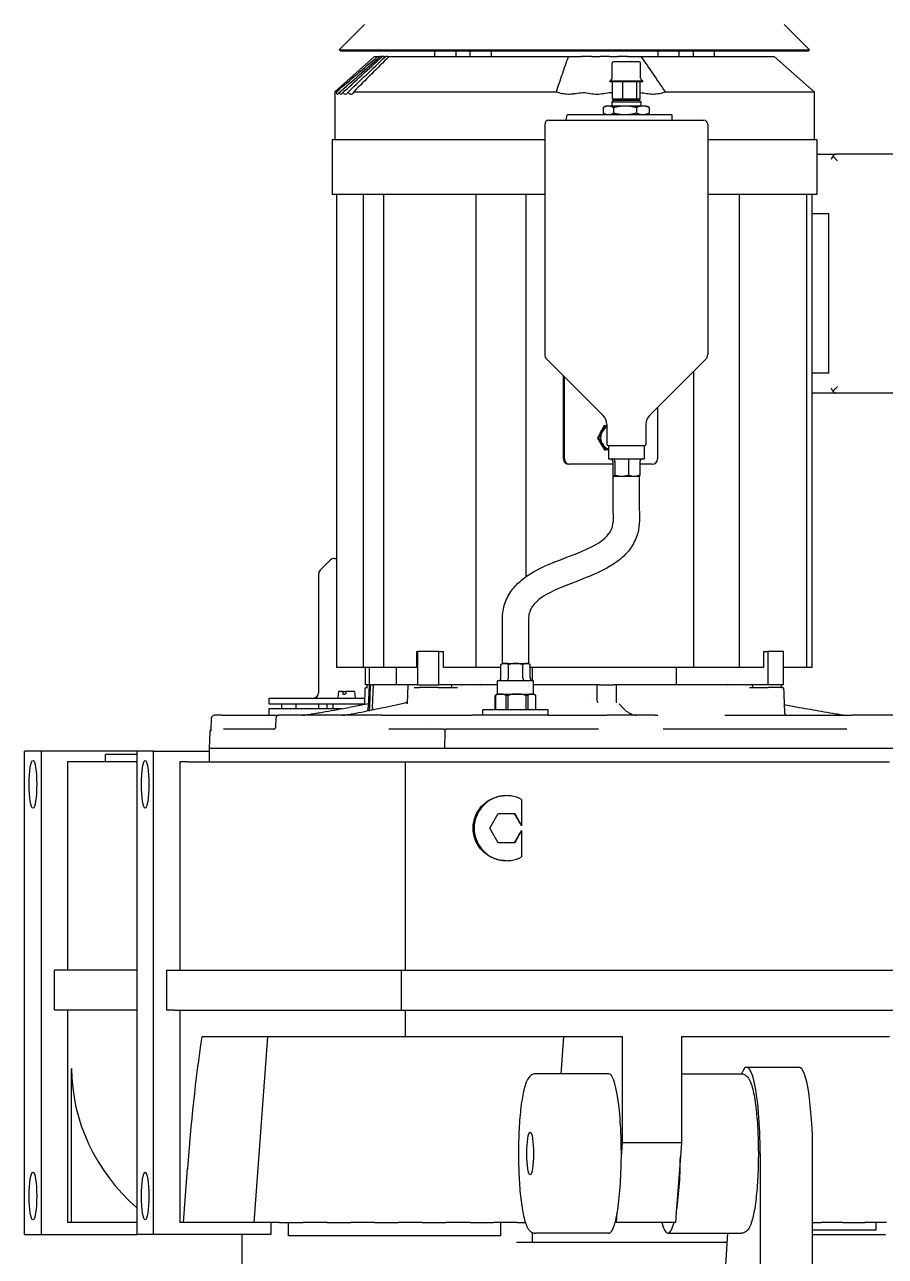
# Model space of a CAD drawing. Header units: millimetres. Extents: x 0 to 157650, y 0 to 89100.
# Drawn here: x 25933 to 26581, y 82752 to 83679 of the extents above; entities that cross this region are included whole.
import ezdxf

# ---------------------------------------------------------------- set-up
doc = ezdxf.new("R2010")
doc.units = ezdxf.units.MM
doc.header["$LTSCALE"] = 150
doc.layers.add('Visible', color=7, linetype='Continuous', lineweight=25)

msp = doc.modelspace()

# ---------------------------------------------------------------- linework, layer by layer
at = {"layer": 'Visible', "color": 9, "true_color": 0xc0c0c0}
for p, q in [((26189.15, 83679.41), (26170.14, 83660.4)), ((26505.12, 83679.41), (26524.14, 83660.4)), ((26196.69, 83655.4), (26166.69, 83628.9)), ((26170.14, 83660.4), (26524.14, 83660.4)), ((26171.2, 83659.34), (26170.14, 83660.4)), ((26523.07, 83659.34), (26171.2, 83659.34)), ((26196.69, 83655.4), (26196.7, 83655.4)), ((26196.7, 83655.4), (26198.92, 83655.4)), ((26198.92, 83655.4), (26200.7, 83655.4)), ((26201.63, 83655.4), (26200.7, 83655.4)), ((26201.63, 83655.4), (26202.29, 83655.4)), ((26203.57, 83655.4), (26202.29, 83655.4)), ((26203.57, 83655.4), (26204.78, 83655.4)), ((26206.47, 83655.4), (26204.78, 83655.4)), ((26206.47, 83655.4), (26207.55, 83655.4)), ((26207.55, 83655.4), (26217.4, 83655.4)), ((26217.4, 83655.4), (26241.34, 83655.4)), ((26241.34, 83655.4), (26261.89, 83655.4)), ((26241.88, 83659.34), (26241.88, 83655.4)), ((26257.88, 83659.34), (26257.88, 83655.4)), ((26261.89, 83655.4), (26303.95, 83655.4)), ((26268.48, 83659.34), (26268.48, 83655.4)), ((26284.48, 83659.34), (26284.48, 83655.4)), ((26303.95, 83655.4), (26342.68, 83655.4)), ((26342.68, 83655.4), (26352.56, 83655.4)), ((26359.87, 83655.4), (26352.56, 83655.4)), ((26359.87, 83655.4), (26366.34, 83655.4)), ((26373.59, 83655.4), (26366.34, 83655.4)), ((26373.59, 83655.4), (26379.99, 83655.4)), ((26387.14, 83655.4), (26379.99, 83655.4)), ((26387.14, 83655.4), (26397.17, 83655.4)), ((26397.17, 83655.4), (26434.7, 83655.4)), ((26409.79, 83659.34), (26409.79, 83655.4)), ((26425.79, 83659.34), (26425.79, 83655.4)), ((26434.7, 83655.4), (26471.14, 83655.4)), ((26436.39, 83659.34), (26436.39, 83655.4)), ((26452.39, 83659.34), (26452.39, 83655.4)), ((26471.14, 83655.4), (26486.07, 83655.4)), ((26486.07, 83655.4), (26497.58, 83655.4)), ((26497.58, 83655.4), (26527.58, 83628.9)), ((26523.07, 83659.34), (26524.14, 83660.4)), ((26375.42, 83639.01), (26375.42, 83650.4)), ((26395.92, 83651.4), (26376.42, 83651.4)), ((26396.92, 83639.01), (26396.92, 83650.4)), ((26375.12, 83638.3), (26373.77, 83636.95)), ((26398.56, 83636.95), (26373.77, 83636.95)), ((26373.77, 83636.4), (26373.77, 83636.95)), ((26398.56, 83636.4), (26373.77, 83636.4)), ((26375.66, 83623.39), (26375.66, 83636.4)), ((26383.66, 83623.39), (26383.66, 83636.4)), ((26394.16, 83623.39), (26394.16, 83636.4)), ((26396.67, 83623.39), (26396.67, 83636.4)), ((26397.21, 83638.3), (26398.56, 83636.95)), ((26398.56, 83636.4), (26398.56, 83636.95)), ((26166.69, 83628.9), (26166.7, 83628.9)), ((26166.69, 83628.9), (26166.69, 83593)), ((26166.7, 83628.9), (26168.02, 83628.9)), ((26180.98, 83628.9), (26188.73, 83628.9)), ((26188.73, 83628.9), (26221.87, 83628.9)), ((26221.87, 83628.9), (26246.2, 83628.9)), ((26246.2, 83628.9), (26304.44, 83628.9)), ((26304.44, 83628.9), (26333.55, 83628.9)), ((26415.4, 83628.9), (26443.5, 83628.9)), ((26443.5, 83628.9), (26493.96, 83628.9)), ((26493.96, 83628.9), (26511.64, 83628.9)), ((26511.64, 83628.9), (26527.58, 83628.9)), ((26527.58, 83628.9), (26527.58, 83593)), ((26368.88, 83617.06), (26368.88, 83612.74)), ((26371.17, 83618.4), (26369.44, 83617.4)), ((26371.17, 83618.4), (26372.71, 83618.4)), ((26372.71, 83618.4), (26385.19, 83618.4)), ((26376.17, 83622.4), (26375.17, 83621.4)), ((26375.17, 83621.4), (26397.17, 83621.4)), ((26375.17, 83621.4), (26375.17, 83618.4)), ((26376.54, 83623.22), (26375.94, 83623.22)), ((26376.17, 83622.4), (26376.17, 83623.22)), ((26396.17, 83622.4), (26376.17, 83622.4)), ((26377.39, 83623.22), (26376.54, 83623.22)), ((26376.55, 83617.06), (26376.55, 83612.74)), ((26381.94, 83623.22), (26377.39, 83623.22)), ((26382.79, 83623.22), (26381.94, 83623.22)), ((26384.81, 83623.22), (26382.79, 83623.22)), ((26385.92, 83623.22), (26384.81, 83623.22)), ((26385.19, 83618.4), (26398.64, 83618.4)), ((26391.9, 83623.22), (26385.92, 83623.22)), ((26393.02, 83623.22), (26391.9, 83623.22)), ((26394.44, 83623.22), (26393.02, 83623.22)), ((26393.83, 83617.06), (26393.83, 83612.74)), ((26394.7, 83623.22), (26394.44, 83623.22)), ((26396.17, 83623.22), (26394.7, 83623.22)), ((26396.39, 83623.22), (26396.17, 83623.22)), ((26396.17, 83622.4), (26396.17, 83623.22)), ((26396.17, 83622.4), (26397.17, 83621.4)), ((26397.17, 83621.4), (26397.17, 83618.4)), ((26398.64, 83618.4), (26401.17, 83618.4)), ((26401.17, 83618.4), (26402.89, 83617.4)), ((26403.45, 83617.06), (26403.45, 83612.74)), ((26349.85, 83611.4), (26341.87, 83611.4)), ((26384.17, 83611.4), (26349.85, 83611.4)), ((26371.17, 83611.4), (26369.44, 83612.4)), ((26395.04, 83611.4), (26384.17, 83611.4)), ((26420.35, 83611.4), (26395.04, 83611.4)), ((26401.17, 83611.4), (26402.89, 83612.4)), ((26420.35, 83611.4), (26420.35, 83607.4)), ((26324.82, 83604.4), (26324.82, 83431.07)), ((26327.82, 83607.4), (26444.52, 83607.4)), ((26447.52, 83604.4), (26447.52, 83431.07)), ((26164.69, 83593), (26164.7, 83593)), ((26164.69, 83593), (26164.69, 83551.4)), ((26164.7, 83593), (26186.81, 83593)), ((26186.81, 83593), (26220.58, 83593)), ((26220.58, 83593), (26245.15, 83593)), ((26245.15, 83593), (26304.47, 83593)), ((26304.47, 83593), (26324.82, 83593)), ((26447.52, 83593), (26495.49, 83593)), ((26495.49, 83593), (26513.34, 83593)), ((26513.34, 83593), (26529.58, 83593)), ((26529.58, 83593), (26529.58, 83551.4)), ((26529.58, 83581.9), (26544.26, 83581.9)), ((26606, 83581.9), (26544.26, 83581.9)), ((26164.7, 83551.4), (26164.69, 83551.4)), ((26186.81, 83551.4), (26164.7, 83551.4)), ((26168.23, 83195.4), (26168.23, 83551.4)), ((26220.58, 83551.4), (26186.81, 83551.4)), ((26188.25, 83195.4), (26188.25, 83551.4)), ((26203.57, 83195.4), (26203.57, 83551.4)), ((26245.15, 83551.4), (26220.58, 83551.4)), ((26304.47, 83551.4), (26245.15, 83551.4)), ((26273.22, 83195.4), (26273.22, 83551.4)), ((26324.82, 83551.4), (26304.47, 83551.4)), ((26310.67, 83263.78), (26310.67, 83551.4)), ((26495.49, 83551.4), (26447.52, 83551.4)), ((26471.5, 83195.4), (26471.5, 83551.4)), ((26513.34, 83551.4), (26495.49, 83551.4)), ((26529.58, 83551.4), (26513.34, 83551.4)), ((26522.11, 83195.4), (26522.11, 83551.4)), ((26526.04, 83195.4), (26526.04, 83551.4)), ((26538.75, 83536.9), (26526.04, 83536.9)), ((26538.75, 83416.9), (26538.75, 83536.9)), ((26368.49, 83385.33), (26326.28, 83427.53)), ((26403.84, 83385.33), (26446.05, 83427.53)), ((26338.9, 83352.4), (26338.9, 83414.91)), ((26339.53, 83352.4), (26339.53, 83414.29)), ((26437.1, 83195.4), (26437.1, 83418.58)), ((26538.75, 83416.9), (26526.04, 83416.9)), ((26544.26, 83401.9), (26526.04, 83401.9)), ((26606, 83401.9), (26544.26, 83401.9)), ((26409.65, 83391.14), (26409.65, 83352.4)), ((26369.35, 83377.28), (26366.89, 83372.72)), ((26371.42, 83377.32), (26369.35, 83377.28)), ((26369.35, 83377.28), (26370.3, 83377.28)), ((26371.42, 83378.26), (26371.42, 83363.4)), ((26400.92, 83378.26), (26400.92, 83363.4)), ((26366.89, 83372.72), (26364.42, 83368.16)), ((26364.42, 83368.16), (26365.38, 83368.16)), ((26364.42, 83368.16), (26367.09, 83363.72)), ((26367.09, 83363.72), (26369.76, 83359.28)), ((26369.76, 83359.28), (26370.71, 83359.28)), ((26372.42, 83362.4), (26399.92, 83362.4)), ((26372.67, 83362.4), (26372.67, 83352.4)), ((26399.67, 83362.4), (26399.67, 83352.4)), ((26343.48, 83348.4), (26342.85, 83348.4)), ((26375.96, 83348.4), (26343.48, 83348.4)), ((26372.67, 83352.4), (26399.67, 83352.4)), ((26375.96, 83350.4), (26375.96, 83340.25)), ((26377.58, 83350.4), (26377.58, 83340.25)), ((26387.78, 83350.4), (26387.78, 83340.25)), ((26396.37, 83350.4), (26396.37, 83340.25)), ((26405.7, 83348.4), (26396.37, 83348.4)), ((26376.37, 83339.4), (26395.97, 83339.4)), ((26376.67, 83339.4), (26376.56, 83339.46)), ((26395.67, 83339.4), (26395.77, 83339.46)), ((26163.36, 83276.23), (26155.7, 83268.57)), ((26166.19, 83277.4), (26168.23, 83277.4)), ((26154.53, 83265.74), (26154.53, 83176.4)), ((26228.23, 83207.4), (26228.23, 83195.4)), ((26228.23, 83207.4), (26228.99, 83207.4)), ((26228.99, 83207.4), (26228.99, 83182.4)), ((26245.17, 83207.4), (26228.99, 83207.4)), ((26245.17, 83207.4), (26248.56, 83207.4)), ((26245.17, 83182.4), (26245.17, 83207.4)), ((26248.56, 83195.4), (26248.56, 83207.4)), ((26489.42, 83207.4), (26489.42, 83195.4)), ((26489.42, 83207.4), (26492.73, 83207.4)), ((26504.49, 83207.4), (26492.73, 83207.4)), ((26492.73, 83207.4), (26492.73, 83182.4)), ((26504.49, 83182.4), (26504.49, 83207.4)), ((26188.25, 83195.4), (26168.23, 83195.4)), ((26203.57, 83195.4), (26188.25, 83195.4)), ((26189.78, 83182.4), (26189.78, 83195.4)), ((26192.64, 83195.4), (26192.64, 83182.4)), ((26228.23, 83195.4), (26203.57, 83195.4)), ((26213.13, 83182.4), (26213.13, 83195.4)), ((26273.22, 83195.4), (26248.56, 83195.4)), ((26291.81, 83195.4), (26273.22, 83195.4)), ((26291.81, 83187.4), (26291.81, 83197.55)), ((26293.28, 83198.4), (26291.87, 83197.59)), ((26294.6, 83198.4), (26293.28, 83198.4)), ((26296.95, 83198.4), (26294.6, 83198.4)), ((26296.18, 83198.4), (26296.18, 83198.4)), ((26297.39, 83187.4), (26297.39, 83197.55)), ((26308.36, 83187.4), (26308.36, 83197.55)), ((26312.28, 83198.4), (26313.69, 83197.59)), ((26313.75, 83187.4), (26313.75, 83197.55)), ((26437.1, 83195.4), (26313.75, 83195.4)), ((26315.41, 83195.4), (26315.41, 83185.48)), ((26424.03, 83182.4), (26424.03, 83195.4)), ((26471.5, 83195.4), (26437.1, 83195.4)), ((26489.42, 83195.4), (26471.5, 83195.4)), ((26522.11, 83195.4), (26504.49, 83195.4)), ((26526.04, 83195.4), (26522.11, 83195.4)), ((26191.22, 83182.4), (26189.78, 83182.4)), ((26191.19, 83181.43), (26191.22, 83182.4)), ((26191.22, 83182.4), (26191.22, 83182.4)), ((26192.38, 83182.4), (26191.22, 83182.4)), ((26192.55, 83182.4), (26191.95, 83165.36)), ((26192.38, 83182.4), (26192.48, 83182.4)), ((26192.52, 83182.4), (26192.48, 83182.4)), ((26192.55, 83182.4), (26192.52, 83182.4)), ((26193.46, 83182.4), (26192.55, 83182.4)), ((26193.46, 83182.4), (26192.87, 83165.36)), ((26193.79, 83182.4), (26193.46, 83182.4)), ((26193.79, 83182.4), (26195.47, 83182.4)), ((26195.21, 83165.36), (26195.8, 83182.4)), ((26195.8, 83182.4), (26195.47, 83182.4)), ((26213.2, 83182.4), (26195.8, 83182.4)), ((26221.93, 83182.4), (26213.2, 83182.4)), ((26221.43, 83167.99), (26221.93, 83182.4)), ((26221.93, 83182.4), (26221.99, 83182.4)), ((26224.96, 83182.4), (26221.99, 83182.4)), ((26224.96, 83182.4), (26225.14, 83182.4)), ((26228.99, 83182.4), (26225.14, 83182.4)), ((26228.99, 83182.4), (26245.17, 83182.4)), ((26262.23, 83182.4), (26245.17, 83182.4)), ((26254.84, 83181.4), (26254.84, 83182.4)), ((26262.23, 83182.4), (26262.65, 83182.4)), ((26275.83, 83182.4), (26262.65, 83182.4)), ((26275.83, 83182.4), (26276.31, 83182.4)), ((26276.42, 83182.4), (26276.31, 83182.4)), ((26289.28, 83182.4), (26276.42, 83182.4)), ((26316.28, 83185.4), (26289.28, 83185.4)), ((26289.28, 83175.4), (26289.28, 83185.4)), ((26316.28, 83175.4), (26316.28, 83185.4)), ((26363.9, 83182.4), (26316.28, 83182.4)), ((26365.97, 83182.4), (26363.9, 83182.4)), ((26363.9, 83182.4), (26363.95, 83171.83)), ((26365.97, 83182.4), (26376.61, 83182.4)), ((26378.68, 83182.4), (26376.61, 83182.4)), ((26424.33, 83182.4), (26378.68, 83182.4)), ((26378.74, 83171.83), (26378.68, 83182.4)), ((26462.17, 83182.4), (26424.33, 83182.4)), ((26462.29, 83182.4), (26462.17, 83182.4)), ((26462.29, 83182.4), (26462.77, 83182.4)), ((26475.67, 83182.4), (26462.77, 83182.4)), ((26475.67, 83182.4), (26476.05, 83182.4)), ((26492.73, 83182.4), (26476.05, 83182.4)), ((26481.14, 83181.4), (26481.14, 83182.4)), ((26504.49, 83182.4), (26492.73, 83182.4)), ((26503.08, 83181.43), (26503.05, 83182.4)), ((26117.03, 83172.4), (26189.44, 83172.4)), ((26117.03, 83172.4), (26117.03, 83167.9)), ((26169.4, 83177.4), (26168.96, 83172.4)), ((26173.01, 83177.4), (26169.4, 83177.4)), ((26172.96, 83175.4), (26174.9, 83175.4)), ((26173.01, 83177.4), (26174.94, 83177.4)), ((26181.52, 83177.4), (26174.94, 83177.4)), ((26181.52, 83177.4), (26181.96, 83172.4)), ((26190.7, 83180.4), (26191.11, 83180.4)), ((26226.6, 83180.4), (26229.48, 83180.4)), ((26229.48, 83180.4), (26230.53, 83180.4)), ((26244.5, 83180.4), (26230.53, 83180.4)), ((26244.5, 83180.4), (26246.41, 83180.4)), ((26246.41, 83180.4), (26259.16, 83180.4)), ((26287.57, 83163.4), (26287.57, 83174.4)), ((26287.67, 83174.4), (26287.57, 83174.4)), ((26287.67, 83174.4), (26287.67, 83163.4)), ((26289.28, 83175.4), (26287.85, 83174.57)), ((26289.28, 83175.4), (26291.68, 83175.4)), ((26291.68, 83175.4), (26303.88, 83175.4)), ((26295.69, 83163.4), (26295.69, 83174.4)), ((26296.87, 83174.4), (26295.69, 83174.4)), ((26296.87, 83174.4), (26296.87, 83163.4)), ((26303.88, 83175.4), (26314.98, 83175.4)), ((26310.9, 83163.4), (26310.9, 83174.4)), ((26311.98, 83174.4), (26310.9, 83174.4)), ((26311.98, 83174.4), (26311.98, 83163.4)), ((26314.98, 83175.4), (26316.28, 83175.4)), ((26316.28, 83175.4), (26317.71, 83174.57)), ((26317.99, 83163.4), (26317.99, 83174.4)), ((26363.95, 83171.82), (26363.95, 83171.83)), ((26378.74, 83171.83), (26378.74, 83171.82)), ((26478.8, 83180.4), (26491.27, 83180.4)), ((26491.27, 83180.4), (26492.93, 83180.4)), ((26503.09, 83180.4), (26492.93, 83180.4)), ((26503.09, 83180.4), (26503.58, 83180.4)), ((26503.57, 83180.4), (26503.58, 83180.4)), ((26117.03, 83167.9), (26189.28, 83167.9)), ((26117.03, 83164.4), (26172.38, 83164.4)), ((26117.03, 83164.4), (26117.03, 83159.4)), ((26126.77, 83164.4), (26126.77, 83167.9)), ((26137.67, 83164.4), (26137.67, 83167.9)), ((26154.78, 83164.4), (26154.78, 83167.9)), ((26160.99, 83164.4), (26160.99, 83167.9)), ((26165.46, 83164.4), (26165.46, 83167.9)), ((26192.04, 83167.95), (26177.66, 83165.35)), ((26185.46, 83166.76), (26185.46, 83167.9)), ((26189.27, 83167.64), (26189.05, 83167.41)), ((26192.87, 83165.36), (26192.87, 83165.36)), ((26195.21, 83165.36), (26195.21, 83165.36)), ((26203.55, 83165.33), (26219.59, 83168.82)), ((26220.45, 83169.02), (26220.45, 83169.02)), ((26221.43, 83167.99), (26221.43, 83167.99)), ((26327.28, 83163.4), (26278.28, 83163.4)), ((26278.28, 83159.4), (26278.28, 83163.4)), ((26327.28, 83159.4), (26327.28, 83163.4)), ((26358.92, 83167.9), (26358.92, 83167.9)), ((26380.91, 83167.93), (26384.14, 83164.44)), ((26505.01, 83167.45), (26516.61, 83165.35)), ((26073.69, 83147.5), (26074.02, 83157.47)), ((26081.79, 83159.4), (26076.02, 83159.4)), ((26081.79, 83159.4), (26124.48, 83159.4)), ((26122.31, 83150.39), (26122.48, 83157.45)), ((26202.43, 83159.4), (26124.48, 83159.4)), ((26202.43, 83159.4), (26246.25, 83159.4)), ((26246.25, 83159.4), (26270.21, 83159.4)), ((26327.37, 83159.4), (26270.21, 83159.4)), ((26327.37, 83159.4), (26351.57, 83159.4)), ((26351.57, 83159.4), (26371.4, 83159.4)), ((26407.84, 83159.4), (26371.4, 83159.4)), ((26407.84, 83159.4), (26409.85, 83159.4)), ((26460.36, 83159.4), (26556, 83159.4)), ((26607.28, 83159.4), (26556, 83159.4)), ((26072.57, 83146.97), (26072.14, 83134.4)), ((26120.72, 83148.9), (26082.87, 83148.9)), ((26117.03, 83150.63), (26117.03, 83150.63)), ((26122.31, 83150.39), (26122.31, 83150.39)), ((26248.57, 83148.9), (26207.45, 83148.9)), ((26236.04, 83151.25), (26236.04, 83151.25)), ((26248.57, 83148.9), (26249.74, 83148.9)), ((26249.51, 83148.41), (26249.34, 83134.4)), ((26249.74, 83148.9), (26250.35, 83148.9)), ((26365.34, 83148.9), (26250.35, 83148.9)), ((26552.31, 83148.9), (26413.86, 83148.9)), ((25933.24, 82768.4), (25933.24, 83132.4)), ((25945.76, 83132.4), (25933.24, 83132.4)), ((26017.72, 83132.4), (25945.76, 83132.4)), ((25945.76, 83132.4), (25945.76, 82768.4)), ((26017.72, 83129.9), (25994.06, 83129.9)), ((25994.06, 83124.4), (25994.06, 83129.9)), ((26030.23, 83132.4), (26017.72, 83132.4)), ((26017.72, 83132.4), (26017.72, 82768.4)), ((26030.23, 83132.4), (26072.2, 83132.4)), ((26030.23, 82768.4), (26030.23, 83132.4)), ((26246.08, 83134.4), (26072.14, 83134.4)), ((26072.14, 83134.4), (26072.14, 83132.4)), ((26072.2, 83132.4), (26072.2, 83124.4)), ((26251.09, 83134.4), (26246.08, 83134.4)), ((26622.14, 83134.4), (26251.09, 83134.4)), ((26017.72, 83124.4), (25965.51, 83124.4)), ((25965.51, 83124.4), (25965.51, 82967.4)), ((26055.77, 83124.4), (26049.99, 83124.4)), ((26049.99, 83124.4), (26049.99, 82967.4)), ((26055.77, 83124.4), (26219.86, 83124.4)), ((26219.86, 83124.4), (26584.33, 83124.4)), ((26219.86, 82967.4), (26219.86, 83124.4)), ((26295.86, 83098.9), (26295.62, 83098.9)), ((26307.36, 83095.95), (26307.36, 83076.23)), ((26283.32, 83074.4), (26289.59, 83085.4)), ((26289.59, 83085.4), (26302.14, 83085.4)), ((26302.14, 83085.4), (26307.36, 83076.23)), ((26289.59, 83063.4), (26283.32, 83074.4)), ((26307.36, 83072.57), (26302.14, 83063.4)), ((26307.36, 83072.57), (26307.36, 83052.84)), ((26302.14, 83063.4), (26289.59, 83063.4)), ((26295.86, 83049.9), (26295.62, 83049.9)), ((26017.72, 82967.4), (25955.64, 82967.4)), ((25955.64, 82937.4), (25955.64, 82967.4)), ((26040.11, 82967.4), (26040.11, 82937.4)), ((26040.11, 82967.4), (26045.89, 82967.4)), ((26045.89, 82967.4), (26216.94, 82967.4)), ((26216.94, 82967.4), (26590.13, 82967.4)), ((26216.94, 82937.4), (26216.94, 82967.4)), ((26017.72, 82937.4), (25955.64, 82937.4)), ((25965.51, 82937.4), (25965.51, 82777.4)), ((26045.89, 82937.4), (26040.11, 82937.4)), ((26045.89, 82937.4), (26216.94, 82937.4)), ((26049.99, 82937.4), (26049.99, 82777.4)), ((26216.94, 82937.4), (26590.13, 82937.4)), ((26219.86, 82917.4), (26219.86, 82937.4)), ((26219.86, 82917.4), (26066.57, 82917.4)), ((26116.04, 82917.4), (26105.83, 82777.4)), ((26116.06, 82917.4), (26105.85, 82777.4)), ((26383.19, 82917.4), (26219.86, 82917.4)), ((26338.88, 82917.4), (26336.84, 82889.4)), ((26383.19, 82837.4), (26383.19, 82917.4)), ((26427.63, 82917.4), (26427.63, 82837.4)), ((26584.33, 82917.4), (26427.63, 82917.4)), ((26476.76, 82894.4), (26516.27, 82894.4)), ((25968.64, 82777.4), (25968.64, 82893.48)), ((26373.06, 82889.4), (26317.75, 82889.4)), ((26427.63, 82889.4), (26472.81, 82889.4)), ((26382.44, 82827.11), (26383.19, 82837.4)), ((26427.63, 82837.4), (26383.19, 82837.4)), ((26427.63, 82837.4), (26426.88, 82827.11)), ((26486.93, 82829.4), (26486.93, 82554.82)), ((26526.44, 82554.82), (26526.44, 82829.4)), ((26426.88, 82827.11), (26423.8, 82784.94)), ((26052.8, 82777.4), (26055.77, 82818.02)), ((26378.81, 82777.4), (26379.36, 82784.94)), ((26423.8, 82784.94), (26423.25, 82777.4)), ((25968.64, 82777.4), (25965.51, 82777.4)), ((26017.72, 82777.4), (25968.64, 82777.4)), ((26052.8, 82777.4), (26049.99, 82777.4)), ((26105.83, 82777.4), (26052.8, 82777.4)), ((26105.85, 82777.4), (26105.83, 82777.4)), ((26125.1, 82777.4), (26105.85, 82777.4)), ((26118.63, 82777.4), (26118.63, 82768.4)), ((26125.1, 82777.4), (26143, 82777.4)), ((26131.77, 82767.4), (26131.77, 82777.4)), ((26160.9, 82777.4), (26143, 82777.4)), ((26160.9, 82777.4), (26178.81, 82777.4)), ((26196.71, 82777.4), (26178.81, 82777.4)), ((26196.71, 82777.4), (26214.61, 82777.4)), ((26232.51, 82777.4), (26214.61, 82777.4)), ((26232.51, 82777.4), (26250.41, 82777.4)), ((26268.31, 82777.4), (26250.41, 82777.4)), ((26268.31, 82777.4), (26286.21, 82777.4)), ((26304.12, 82777.4), (26286.21, 82777.4)), ((26291.77, 82767.4), (26291.77, 82777.4)), ((26304.12, 82777.4), (26310.24, 82777.4)), ((26378.81, 82777.4), (26377.74, 82777.4)), ((26423.25, 82777.4), (26378.81, 82777.4)), ((26526.44, 82777.4), (26532.82, 82777.4)), ((26549.26, 82777.4), (26532.82, 82777.4)), ((26549.26, 82777.4), (26565.71, 82777.4)), ((26582.15, 82777.4), (26565.71, 82777.4)), ((26574.25, 82771.9), (26574.25, 82777.4)), ((25933.24, 82768.4), (25945.76, 82768.4)), ((25945.76, 82768.4), (26017.72, 82768.4)), ((26030.23, 82768.4), (26017.72, 82768.4)), ((26118.63, 82768.4), (26030.23, 82768.4)), ((26097.03, 82721.4), (26097.03, 82768.4)), ((26291.77, 82767.4), (26131.77, 82767.4)), ((26315.24, 82770.01), (26315.24, 82762.4)), ((26373.06, 82769.4), (26317.75, 82769.4)), ((26417.5, 82769.4), (26472.81, 82769.4)), ((26460.94, 82741.57), (26462.53, 82769.4)), ((26526.44, 82771.9), (26574.25, 82771.9)), ((26526.44, 82768.4), (26581.19, 82768.4)), ((26315.24, 82762.4), (26303.55, 82762.4)), ((26462.13, 82762.4), (26315.24, 82762.4))]:
    msp.add_line(p, q, dxfattribs=at)
for centre, radius, start, end in [((26376.42, 83650.4), 1, 90, 180), ((26395.92, 83650.4), 1, 0, 90), ((26374.42, 83639.01), 1, 315, 0), ((26397.92, 83639.01), 1, 180, 225), ((26327.82, 83604.4), 3, 90, 180), ((26444.52, 83604.4), 3, 0, 90), ((26329.82, 83431.07), 5, 180, 225), ((26442.52, 83431.07), 5, 315, 0), ((26361.42, 83378.26), 10, 0, 45), ((26410.92, 83378.26), 10, 135, 180), ((26372.42, 83363.4), 1, 180, 270), ((26399.92, 83363.4), 1, 270, 0), ((26166.19, 83273.4), 4, 90, 135), ((26158.53, 83265.74), 4, 135, 180), ((26253.84, 83181.4), 1, 270, 0), ((26482.14, 83181.4), 1, 180, 270), ((26150.53, 83176.4), 4, 270, 0), ((26185.96, 83165.57), 6, 331.83749, 358), ((26076.02, 83157.4), 2, 90, 178.052), ((26124.48, 83157.4), 2, 90, 178.64808), ((26074.57, 83146.9), 2, 115.03403, 178)]:
    msp.add_arc(centre, radius, start, end, dxfattribs=at)
for centre, major_axis, ratio, start_param, end_param in [((26341.87, 83602.4), (0, 9), 0.156434, 0, 0.981765), ((26544.42, 83577.9), (3.04, 3.04), 0.854081, 1.591091, 2.277655), ((26544.42, 83405.9), (-3.04, 3.04), 0.854081, 0.863938, 1.550502), ((26375.76, 83368.4), (0, -9), 0.987688, 3.652573, 4.211711), ((26374.59, 83368.4), (0, 9), 0.987688, 0.933904, 1.206334), ((26375.76, 83368.4), (0, -9), 0.987688, 4.211711, 5.258909), ((26374.59, 83368.4), (0, 9), 0.987688, 1.982895, 2.251737), ((26375.76, 83368.4), (0, -9), 0.987688, 5.258909, 5.927308), ((26342.85, 83352.4), (0, -4), 0.987688, 4.712389, 6.283185), ((26343.48, 83352.4), (0, -4), 0.987688, 4.712389, 6.283185), ((26373.81, 83350.4), (-2.15, 0), 0.930893, 3.141593, 4.712389), ((26375.77, 83350.4), (0, -2), 0.903876, 1.570796, 3.141593), ((26388.12, 83350.4), (0, -2), 0.170361, 3.141593, 4.712389), ((26398.52, 83350.4), (-2.15, 0), 0.930893, 4.712389, 6.283185), ((26405.7, 83352.4), (0, -4), 0.987688, 0, 1.570796), ((26302.78, 83198.4), (-9.8, 0), 0.000069, 0, 1.727876), ((26302.78, 83198.4), (9.8, 0), 0.000069, 4.869469, 6.283185), ((26192.19, 83181.4), (-1, 0.03), 0.055268, 6.283175, 6.283185), ((26289.5, 83187.4), (-2.31, 0), 0.866069, 1.570796, 3.141593), ((26296.26, 83187.4), (0, -2), 0.567286, 0, 1.570796), ((26309.54, 83187.4), (0, -2), 0.587357, 4.712389, 6.283185), ((26316.06, 83187.4), (-2.31, 0), 0.866069, 0, 1.570796), ((26502.08, 83181.4), (1, 0.03), 0.055268, 0, 0.00001), ((26249.74, 83148.4), (0, 0.5), 0.467816, 0, 1.544616), ((26295.86, 83074.4), (0, 24.5), 0.987688, 5.787908, 9.920055), ((26280.31, 82905.87), (-794.43, 1384.59), 0.068052, 4.796619, 4.803289), ((26280.31, 83242.92), (-794.43, -1384.59), 0.068052, 1.479896, 1.486566), ((26376.76, 82631.26), (42.46, -721.3), 0.446713, 4.278341, 4.424302), ((26476.76, 82829.4), (0, 65), 0.156434, 4.712389, 6.677982), ((26516.27, 82829.4), (0, 65), 0.156434, 4.712389, 6.283185), ((26140.26, 82893.48), (-171.62, 0), 0.874032, 0, 0.775556), ((26373.06, 82829.4), (0, 60), 0.156434, 4.674286, 6.283185), ((26373.06, 82829.4), (0, 60), 0.156434, 3.877827, 4.674286), ((26417.5, 82829.4), (0, -60), 0.156434, 0.736234, 1.532694), ((26373.06, 82829.4), (0, -60), 0.156434, 0.522315, 0.736234), ((26373.06, 82829.4), (0, -60), 0.156434, 0, 0.522315), ((26417.5, 82829.4), (0, -60), 0.156434, 5.76087, 6.8055)]:
    msp.add_ellipse(centre, major_axis=major_axis, ratio=ratio, start_param=start_param, end_param=end_param, dxfattribs=at)
for centre, major_axis in [((25939.5, 83107.4), (0, 18)), ((26023.98, 83107.4), (0, -18)), ((26313.79, 82829.4), (0, 16)), ((25939.5, 82797.4), (0, 18)), ((26023.98, 82797.4), (0, -18))]:
    msp.add_ellipse(centre, major_axis=major_axis, ratio=0.156434, dxfattribs=at)
for points, knots in [([(26168.02, 83628.9), (26173.16, 83633.33), (26178.33, 83637.77), (26188.6, 83646.59), (26193.81, 83651.04), (26198.92, 83655.4)], [0.000001, 0.000001, 0.000001, 0.000001, 2.084101, 2.084101, 4.164896, 4.164896, 4.164896, 4.164896]), ([(26207.55, 83655.4), (26203.18, 83651.04), (26198.71, 83646.59), (26189.87, 83637.77), (26185.42, 83633.33), (26180.98, 83628.9)], [0, 0, 0, 0, 2.069199, 2.069199, 4.141688, 4.141688, 4.141688, 4.141688]), ([(26333.55, 83628.9), (26335.02, 83633.33), (26336.51, 83637.77), (26339.54, 83646.59), (26341.11, 83651.04), (26342.68, 83655.4)], [0.000001, 0.000001, 0.000001, 0.000001, 2.084101, 2.084101, 4.164896, 4.164896, 4.164896, 4.164896]), ([(26397.17, 83655.4), (26400.25, 83651.04), (26403.35, 83646.59), (26409.41, 83637.77), (26412.42, 83633.33), (26415.4, 83628.9)], [0, 0, 0, 0, 2.069201, 2.069201, 4.141688, 4.141688, 4.141688, 4.141688]), ([(26168.75, 83626.9), (26168.61, 83626.92), (26168.48, 83627.08), (26168.23, 83627.72), (26168.12, 83628.21), (26168.02, 83628.9)], [0, 0, 0, 0, 0.4557417, 0.4557417, 0.9112609, 0.9112609, 0.9112609, 0.9112609]), ([(26168.82, 83626.9), (26168.82, 83626.9), (26168.81, 83626.9), (26168.8, 83626.9), (26168.8, 83626.9), (26168.79, 83626.9), (26168.79, 83626.9), (26168.79, 83626.9), (26168.79, 83626.9), (26168.79, 83626.9), (26168.79, 83626.9), (26168.79, 83626.9), (26168.79, 83626.9), (26168.78, 83626.9), (26168.78, 83626.9), (26168.78, 83626.9), (26168.78, 83626.9), (26168.78, 83626.9), (26168.77, 83626.9), (26168.77, 83626.9), (26168.76, 83626.9), (26168.75, 83626.9)], [0, 0, 0, 0, 0.01256424, 0.01256424, 0.02578501, 0.02578501, 0.03219305, 0.03219305, 0.03451921, 0.03451921, 0.03683727, 0.03683727, 0.03892555, 0.03892555, 0.04115354, 0.04115354, 0.04412618, 0.04412618, 0.0525051, 0.0525051, 0.0736745, 0.0736745, 0.0736745, 0.0736745]), ([(26169.3, 83627.41), (26169.22, 83627.26), (26169.14, 83627.13), (26168.98, 83626.96), (26168.9, 83626.91), (26168.82, 83626.9)], [0, 0, 0, 0, 0.2466257, 0.2466257, 0.4932596, 0.4932596, 0.4932596, 0.4932596]), ([(26170.58, 83627.42), (26170.35, 83627.81), (26170.13, 83627.99), (26169.7, 83627.97), (26169.49, 83627.77), (26169.3, 83627.41)], [0, 0, 0, 0, 0.566865, 0.566865, 1.131536, 1.131536, 1.131536, 1.131536]), ([(26171.96, 83627.42), (26171.72, 83627.08), (26171.48, 83626.9), (26171.01, 83626.89), (26170.79, 83627.06), (26170.58, 83627.42)], [0, 0, 0, 0, 0.513225, 0.513225, 1.025353, 1.025353, 1.025353, 1.025353]), ([(26173.72, 83627.42), (26173.41, 83627.8), (26173.1, 83627.99), (26172.51, 83627.99), (26172.23, 83627.8), (26171.96, 83627.42)], [0, 0, 0, 0, 0.56624, 0.56624, 1.13248, 1.13248, 1.13248, 1.13248]), ([(26175.53, 83627.42), (26175.21, 83627.06), (26174.9, 83626.89), (26174.29, 83626.9), (26174, 83627.08), (26173.72, 83627.42)], [0, 0, 0, 0, 0.51228, 0.51228, 1.024381, 1.024381, 1.024381, 1.024381]), ([(26177.75, 83627.41), (26177.37, 83627.77), (26176.98, 83627.97), (26176.23, 83627.99), (26175.87, 83627.81), (26175.53, 83627.42)], [0, 0, 0, 0, 0.56481, 0.56481, 1.131788, 1.131788, 1.131788, 1.131788]), ([(26178.8, 83626.9), (26178.62, 83626.91), (26178.44, 83626.96), (26178.09, 83627.13), (26177.92, 83627.26), (26177.75, 83627.41)], [0, 0, 0, 0, 0.2467374, 0.2467374, 0.4934917, 0.4934917, 0.4934917, 0.4934917]), ([(26178.96, 83626.9), (26178.95, 83626.9), (26178.94, 83626.9), (26178.92, 83626.9), (26178.91, 83626.9), (26178.9, 83626.9), (26178.9, 83626.9), (26178.89, 83626.9), (26178.89, 83626.9), (26178.89, 83626.9), (26178.88, 83626.9), (26178.88, 83626.9), (26178.88, 83626.9), (26178.88, 83626.9), (26178.88, 83626.9), (26178.87, 83626.9), (26178.87, 83626.9), (26178.86, 83626.9), (26178.85, 83626.9), (26178.83, 83626.9), (26178.82, 83626.9), (26178.8, 83626.9)], [0, 0, 0, 0, 0.0176374, 0.0176374, 0.02768203, 0.02768203, 0.0326572, 0.0326572, 0.03458546, 0.03458546, 0.03652619, 0.03652619, 0.03829219, 0.03829219, 0.0410296, 0.0410296, 0.04408315, 0.04408315, 0.05323251, 0.05323251, 0.07305236, 0.07305236, 0.07305236, 0.07305236]), ([(26180.98, 83628.9), (26180.66, 83628.21), (26180.32, 83627.72), (26179.64, 83627.08), (26179.3, 83626.92), (26178.96, 83626.9)], [0.000001, 0.000001, 0.000001, 0.000001, 0.4541304, 0.4541304, 0.9079, 0.9079, 0.9079, 0.9079]), ([(26342.34, 83626.9), (26340.83, 83626.92), (26339.31, 83627.08), (26336.35, 83627.72), (26334.89, 83628.21), (26333.55, 83628.9)], [0, 0, 0, 0, 0.4557417, 0.4557417, 0.9112609, 0.9112609, 0.9112609, 0.9112609]), ([(26343.08, 83626.9), (26343.02, 83626.9), (26342.96, 83626.9), (26342.87, 83626.9), (26342.83, 83626.9), (26342.79, 83626.9), (26342.77, 83626.9), (26342.75, 83626.9), (26342.74, 83626.9), (26342.72, 83626.9), (26342.72, 83626.9), (26342.7, 83626.9), (26342.7, 83626.9), (26342.68, 83626.9), (26342.67, 83626.9), (26342.65, 83626.9), (26342.64, 83626.9), (26342.59, 83626.9), (26342.56, 83626.9), (26342.46, 83626.9), (26342.4, 83626.9), (26342.34, 83626.9)], [0, 0, 0, 0, 0.01726628, 0.01726628, 0.02797395, 0.02797395, 0.03155142, 0.03155142, 0.03476055, 0.03476055, 0.03683725, 0.03683725, 0.03892553, 0.03892553, 0.04201142, 0.04201142, 0.04541526, 0.04541526, 0.0553948, 0.0553948, 0.07367451, 0.07367451, 0.07367451, 0.07367451]), ([(26347.95, 83627.41), (26347.15, 83627.26), (26346.34, 83627.13), (26344.71, 83626.96), (26343.89, 83626.91), (26343.08, 83626.9)], [0, 0, 0, 0, 0.2466257, 0.2466257, 0.4932596, 0.4932596, 0.4932596, 0.4932596]), ([(26359.1, 83627.42), (26357.27, 83627.81), (26355.4, 83627.99), (26351.66, 83627.97), (26349.79, 83627.77), (26347.95, 83627.41)], [0, 0, 0, 0, 0.566865, 0.566865, 1.131536, 1.131536, 1.131536, 1.131536]), ([(26369.2, 83627.42), (26367.54, 83627.08), (26365.84, 83626.9), (26362.46, 83626.89), (26360.75, 83627.06), (26359.1, 83627.42)], [0, 0, 0, 0, 0.513225, 0.513225, 1.025353, 1.025353, 1.025353, 1.025353]), ([(26375.66, 83627.98), (26375.36, 83627.99), (26375.05, 83627.99), (26372.88, 83627.99), (26371.03, 83627.8), (26369.2, 83627.42)], [0.4730829, 0.4730829, 0.4730829, 0.4730829, 0.5669351, 0.5669351, 1.1324806, 1.1324806, 1.1324806, 1.1324806]), ([(26406.1, 83626.9), (26405.3, 83626.91), (26404.49, 83626.96), (26402.9, 83627.13), (26402.1, 83627.26), (26401.31, 83627.41)], [0, 0, 0, 0, 0.2467374, 0.2467374, 0.4934917, 0.4934917, 0.4934917, 0.4934917]), ([(26406.81, 83626.9), (26406.75, 83626.9), (26406.69, 83626.9), (26406.6, 83626.9), (26406.57, 83626.9), (26406.52, 83626.9), (26406.51, 83626.9), (26406.49, 83626.9), (26406.48, 83626.9), (26406.47, 83626.9), (26406.46, 83626.9), (26406.45, 83626.9), (26406.45, 83626.9), (26406.43, 83626.9), (26406.42, 83626.9), (26406.39, 83626.9), (26406.37, 83626.9), (26406.3, 83626.9), (26406.25, 83626.9), (26406.17, 83626.9), (26406.14, 83626.9), (26406.1, 83626.9)], [0, 0, 0, 0, 0.01820635, 0.01820635, 0.02821216, 0.02821216, 0.0328555, 0.0328555, 0.03474879, 0.03474879, 0.03652618, 0.03652618, 0.03829218, 0.03829218, 0.04102959, 0.04102959, 0.04773142, 0.04773142, 0.06216229, 0.06216229, 0.07305237, 0.07305237, 0.07305237, 0.07305237]), ([(26415.4, 83628.9), (26414.09, 83628.21), (26412.67, 83627.72), (26409.78, 83627.08), (26408.29, 83626.92), (26406.81, 83626.9)], [0.000001, 0.000001, 0.000001, 0.000001, 0.4541304, 0.4541304, 0.9079, 0.9079, 0.9079, 0.9079]), ([(26544.26, 83581.9), (26543.85, 83581.9), (26543.4, 83581.8), (26542.54, 83581.34), (26542.14, 83580.98), (26541.81, 83580.5), (26541.78, 83580.47), (26541.76, 83580.43)], [0, 0, 0, 0, 0.2307778, 0.2307778, 0.4615557, 0.4615557, 0.4775885, 0.4775885, 0.4775885, 0.4775885]), ([(26541.76, 83580.43), (26541.79, 83580.4), (26541.83, 83580.37), (26542.32, 83579.85), (26542.86, 83579.29), (26543.97, 83578.09), (26544.54, 83577.47), (26545.05, 83576.9)], [2.3078744, 2.3078744, 2.3078744, 2.3078744, 2.3239072, 2.3239072, 2.554685, 2.554685, 2.7854629, 2.7854629, 2.7854629, 2.7854629]), ([(26545.05, 83406.9), (26544.54, 83406.32), (26543.97, 83405.7), (26542.86, 83404.51), (26542.32, 83403.94), (26541.83, 83403.43), (26541.79, 83403.4), (26541.76, 83403.36)], [0, 0, 0, 0, 0.2307778, 0.2307778, 0.4615557, 0.4615557, 0.4775885, 0.4775885, 0.4775885, 0.4775885]), ([(26541.76, 83403.36), (26541.78, 83403.33), (26541.81, 83403.3), (26542.14, 83402.81), (26542.54, 83402.46), (26543.4, 83402), (26543.85, 83401.9), (26544.26, 83401.9)], [2.3078744, 2.3078744, 2.3078744, 2.3078744, 2.3239072, 2.3239072, 2.554685, 2.554685, 2.7854629, 2.7854629, 2.7854629, 2.7854629]), ([(26292.98, 83198.4), (26292.97, 83206.73), (26293.05, 83215.07), (26293, 83225.89), (26292.9, 83228.37), (26292.91, 83234.62), (26293.34, 83238.45), (26295.43, 83245.83), (26297.17, 83249.44), (26301.3, 83255.46), (26303.66, 83258.01), (26309.33, 83263.02), (26312.78, 83265.33), (26321.82, 83270.51), (26327.54, 83272.95), (26342.36, 83278.87), (26351.55, 83281.92), (26364.93, 83288.77), (26369.78, 83291.63), (26373.86, 83297.17), (26374.5, 83298.23), (26375.38, 83300.24), (26375.68, 83301.12), (26376.3, 83303.62), (26376.45, 83305.36), (26376.48, 83308.73), (26376.42, 83310.4), (26376.28, 83317.06), (26376.37, 83322.07), (26376.36, 83331.18), (26376.37, 83335.29), (26376.37, 83339.4)], [0, 0, 0, 0, 2.50001, 2.50001, 3.245865, 3.245865, 4.376107, 4.376107, 5.57203, 5.57203, 6.668122, 6.668122, 8.055457, 8.055457, 10.253673, 10.253673, 13.804211, 13.804211, 15.854386, 15.854386, 16.287365, 16.287365, 16.582018, 16.582018, 17.091926, 17.091926, 17.592203, 17.592203, 19.092615, 19.092615, 20.325545, 20.325545, 20.325545, 20.325545]), ([(26395.97, 83339.4), (26395.97, 83331.07), (26395.91, 83322.73), (26395.97, 83311.58), (26396.12, 83308.76), (26395.97, 83302.78), (26395.55, 83299.6), (26393.74, 83292.86), (26392.11, 83289.31), (26388.14, 83283.29), (26385.83, 83280.69), (26380.3, 83275.66), (26376.96, 83273.34), (26368.27, 83268.21), (26362.79, 83265.79), (26348.55, 83260.01), (26339.73, 83257.06), (26326.25, 83250.67), (26321.1, 83247.9), (26316.18, 83242.51), (26315.25, 83241.27), (26313.96, 83238.87), (26313.52, 83237.78), (26312.75, 83235.05), (26312.55, 83233.31), (26312.48, 83229.94), (26312.55, 83228.27), (26312.67, 83221.61), (26312.57, 83216.6), (26312.58, 83207.2), (26312.58, 83202.8), (26312.58, 83198.4)], [0, 0, 0, 0, 2.500003, 2.500003, 3.345769, 3.345769, 4.294605, 4.294605, 5.459513, 5.459513, 6.552776, 6.552776, 7.904734, 7.904734, 10.015661, 10.015661, 13.423405, 13.423405, 15.561367, 15.561367, 16.116891, 16.116891, 16.498131, 16.498131, 17.008785, 17.008785, 17.509164, 17.509164, 19.009546, 19.009546, 20.329995, 20.329995, 20.329995, 20.329995]), ([(26191.01, 83179.93), (26191.01, 83179.93), (26191.01, 83179.93), (26191.02, 83179.94), (26191.03, 83179.97), (26191.06, 83180.1), (26191.08, 83180.22), (26191.12, 83180.45), (26191.13, 83180.54), (26191.15, 83180.71), (26191.15, 83180.79), (26191.17, 83180.94), (26191.17, 83181.01), (26191.18, 83181.19), (26191.19, 83181.31), (26191.19, 83181.43)], [0.1808314, 0.1808314, 0.1808314, 0.1808314, 0.1905632, 0.1905632, 0.2510284, 0.2510284, 0.334748, 0.334748, 0.3749026, 0.3749026, 0.40403, 0.40403, 0.4257603, 0.4257603, 0.4614345, 0.4614345, 0.4614345, 0.4614345]), ([(26503.08, 83181.43), (26503.08, 83181.33), (26503.09, 83181.23), (26503.1, 83181.03), (26503.11, 83180.93), (26503.12, 83180.74), (26503.13, 83180.65), (26503.15, 83180.51), (26503.15, 83180.45), (26503.16, 83180.4)], [0, 0, 0, 0, 0.030207, 0.030207, 0.0611592, 0.0611592, 0.09646, 0.09646, 0.1229507, 0.1229507, 0.1229507, 0.1229507]), ([(26172.96, 83175.4), (26172.97, 83175.77), (26172.98, 83176.14), (26172.99, 83176.5), (26172.99, 83176.8), (26173, 83177.1), (26173.01, 83177.4)], [0.01018696, 0.01018696, 0.01018696, 0.01018696, 0.011296997, 0.011296997, 0.011296997, 0.012194806, 0.012194806, 0.012194806, 0.012194806]), ([(26174.94, 83177.4), (26174.94, 83177.1), (26174.93, 83176.8), (26174.93, 83176.5), (26174.92, 83176.14), (26174.91, 83175.77), (26174.9, 83175.4)], [0.010399189, 0.010399189, 0.010399189, 0.010399189, 0.011296998, 0.011296998, 0.011296998, 0.012407035, 0.012407035, 0.012407035, 0.012407035]), ([(26189.69, 83179.43), (26189.7, 83179.54), (26189.72, 83179.65), (26189.79, 83179.85), (26189.85, 83179.95), (26189.99, 83180.12), (26190.07, 83180.19), (26190.25, 83180.3), (26190.36, 83180.35), (26190.51, 83180.38), (26190.57, 83180.39), (26190.64, 83180.4), (26190.65, 83180.4), (26190.67, 83180.4), (26190.67, 83180.4), (26190.68, 83180.4), (26190.69, 83180.4), (26190.69, 83180.4), (26190.69, 83180.4), (26190.69, 83180.4)], [0, 0, 0, 0, 0.0323437, 0.0323437, 0.0648533, 0.0648533, 0.0973583, 0.0973583, 0.1298652, 0.1298652, 0.1459617, 0.1459617, 0.1500196, 0.1500196, 0.151541, 0.151541, 0.1526821, 0.1526821, 0.1528961, 0.1528961, 0.1528961, 0.1528961]), ([(26363.95, 83171.82), (26363.98, 83171.48), (26364.01, 83171.15), (26364.06, 83170.83), (26364.1, 83170.51), (26364.14, 83170.23), (26364.19, 83169.97), (26364.25, 83169.71), (26364.3, 83169.5), (26364.35, 83169.33), (26364.38, 83169.25), (26364.4, 83169.18), (26364.43, 83169.12), (26364.46, 83169.06), (26364.48, 83169.02), (26364.51, 83168.99)], [0.000000019, 0.000000019, 0.000000019, 0.000000019, 0.001009857, 0.001009857, 0.001009857, 0.002019715, 0.002019715, 0.002019715, 0.003029572, 0.003029572, 0.003029572, 0.003534501, 0.003534501, 0.003534501, 0.004039429, 0.004039429, 0.004039429, 0.004039429]), ([(26378.96, 83168.99), (26378.93, 83169.02), (26378.91, 83169.06), (26378.88, 83169.12), (26378.86, 83169.18), (26378.84, 83169.25), (26378.82, 83169.33), (26378.78, 83169.5), (26378.75, 83169.71), (26378.73, 83169.97), (26378.71, 83170.23), (26378.7, 83170.51), (26378.7, 83170.83), (26378.71, 83171.15), (26378.72, 83171.48), (26378.74, 83171.82)], [-0.000038564, -0.000038564, -0.000038564, -0.000038564, 0.000466752, 0.000466752, 0.000466752, 0.000972068, 0.000972068, 0.000972068, 0.0019827, 0.0019827, 0.0019827, 0.002993332, 0.002993332, 0.002993332, 0.004003964, 0.004003964, 0.004003964, 0.004003964]), ([(26503.58, 83180.4), (26503.64, 83180.4), (26503.7, 83180.39), (26503.86, 83180.36), (26503.96, 83180.33), (26504.15, 83180.23), (26504.24, 83180.16), (26504.38, 83180.01), (26504.44, 83179.92), (26504.54, 83179.7), (26504.57, 83179.57), (26504.58, 83179.43)], [0, 0, 0, 0, 0.0180795, 0.0180795, 0.0497121, 0.0497121, 0.0813447, 0.0813447, 0.1129774, 0.1129774, 0.1528071, 0.1528071, 0.1528071, 0.1528071]), ([(26143.63, 83159.5), (26143.95, 83159.54), (26144.29, 83159.59), (26145.18, 83159.72), (26145.73, 83159.81), (26147.59, 83160.1), (26148.89, 83160.32), (26153.41, 83161.07), (26156.59, 83161.62), (26165.81, 83163.22), (26171.79, 83164.29), (26177.66, 83165.35)], [0, 0, 0, 0, 0.10346, 0.10346, 0.270807, 0.270807, 0.667303, 0.667303, 1.6579, 1.6579, 3.572113, 3.572113, 3.572113, 3.572113]), ([(26173.78, 83159.5), (26174.12, 83159.54), (26174.46, 83159.59), (26175.35, 83159.73), (26175.89, 83159.81), (26177.7, 83160.12), (26178.94, 83160.34), (26183.22, 83161.13), (26186.15, 83161.71), (26194.05, 83163.3), (26198.88, 83164.31), (26203.55, 83165.33)], [0, 0, 0, 0, 0.103128, 0.103128, 0.273264, 0.273264, 0.685877, 0.685877, 1.730189, 1.730189, 3.561534, 3.561534, 3.561534, 3.561534]), ([(26192.87, 83165.36), (26192.86, 83165), (26192.81, 83164.65), (26192.74, 83164.3), (26192.67, 83163.95), (26192.56, 83163.61), (26192.43, 83163.28), (26192.38, 83163.17), (26192.33, 83163.06), (26192.28, 83162.95)], [0, 0, 0, 0, 0.001062034, 0.001062034, 0.001062034, 0.002124068, 0.002124068, 0.002124068, 0.002489554, 0.002489554, 0.002489554, 0.002489554]), ([(26195.21, 83165.36), (26195.2, 83165), (26195.16, 83164.65), (26195.08, 83164.3), (26195.03, 83164.02), (26194.95, 83163.75), (26194.85, 83163.48)], [0, 0, 0, 0, 0.001062034, 0.001062034, 0.001062034, 0.001916266, 0.001916266, 0.001916266, 0.001916266]), ([(26220.45, 83169.02), (26220.66, 83169.08), (26220.86, 83169.17), (26221.21, 83169.41), (26221.37, 83169.56), (26221.49, 83169.71)], [0, 0, 0, 0, 0.0662511, 0.0662511, 0.1300493, 0.1300493, 0.1300493, 0.1300493]), ([(26384.14, 83164.44), (26384.86, 83163.65), (26385.83, 83162.81), (26387.71, 83161.53), (26388.41, 83161.1), (26389.67, 83160.47), (26390.13, 83160.26), (26391.18, 83159.85), (26391.7, 83159.64), (26392.61, 83159.48)], [0, 0, 0, 0, 1.738286, 1.738286, 2.61902, 2.61902, 3.063658, 3.063658, 3.514041, 3.514041, 3.514041, 3.514041]), ([(26516.61, 83165.35), (26522, 83164.37), (26527.48, 83163.4), (26535.88, 83161.93), (26538.73, 83161.44), (26543.09, 83160.7), (26544.56, 83160.45), (26546.8, 83160.09), (26547.57, 83159.96), (26549.1, 83159.72), (26549.9, 83159.6), (26550.64, 83159.5)], [0, 0, 0, 0, 1.757867, 1.757867, 2.651333, 2.651333, 3.105032, 3.105032, 3.335796, 3.335796, 3.57201, 3.57201, 3.57201, 3.57201]), ([(26505.23, 83161.33), (26505.24, 83161.11), (26505.28, 83160.89), (26505.43, 83160.49), (26505.54, 83160.3), (26505.82, 83159.96), (26505.99, 83159.81), (26506.35, 83159.59), (26506.56, 83159.5), (26506.84, 83159.43), (26506.92, 83159.42), (26507.07, 83159.4), (26507.15, 83159.4), (26507.23, 83159.4)], [0, 0, 0, 0, 0.0647523, 0.0647523, 0.1297681, 0.1297681, 0.1947768, 0.1947768, 0.2597898, 0.2597898, 0.2826507, 0.2826507, 0.3058204, 0.3058204, 0.3058204, 0.3058204]), ([(26121.08, 83148.95), (26121.23, 83149), (26121.4, 83149.09), (26121.77, 83149.36), (26121.95, 83149.55), (26122.16, 83149.89), (26122.22, 83150.01), (26122.31, 83150.27), (26122.31, 83150.37), (26122.31, 83150.39)], [0, 0, 0, 0, 0.1016624, 0.1016624, 0.2355566, 0.2355566, 0.3245344, 0.3245344, 0.4527587, 0.4527587, 0.4527587, 0.4527587]), ([(26295.62, 83049.9), (26294.07, 83049.9), (26292.47, 83050.05), (26289.27, 83050.66), (26287.68, 83051.14), (26284.63, 83052.39), (26283.17, 83053.16), (26280.46, 83054.96), (26279.21, 83055.98), (26277.01, 83058.16), (26275.98, 83059.38), (26274.15, 83062.05), (26273.36, 83063.5), (26272.09, 83066.52), (26271.61, 83068.09), (26270.98, 83071.26), (26270.83, 83072.86), (26270.83, 83074.4), (26270.83, 83075.94), (26270.98, 83077.53), (26271.61, 83080.69), (26272.09, 83082.26), (26273.35, 83085.27), (26274.14, 83086.71), (26275.95, 83089.38), (26276.97, 83090.6), (26279.17, 83092.78), (26280.42, 83093.81), (26283.13, 83095.62), (26284.6, 83096.4), (26287.66, 83097.65), (26289.25, 83098.13), (26292.46, 83098.75), (26294.07, 83098.9), (26295.62, 83098.9)], [-3.712955, -3.712955, -3.712955, -3.712955, -3.247463, -3.247463, -2.78197, -2.78197, -2.316477, -2.316477, -1.850984, -1.850984, -1.388238, -1.388238, -0.925492, -0.925492, -0.462746, -0.462746, 0, 0, 0, 0.461324, 0.461324, 0.922649, 0.922649, 1.383973, 1.383973, 1.845297, 1.845297, 2.312211, 2.312211, 2.779125, 2.779125, 3.246039, 3.246039, 3.712952, 3.712952, 3.712952, 3.712952]), ([(26317.75, 82889.4), (26316.66, 82889.4), (26315.62, 82889.04), (26313.75, 82887.9), (26313.05, 82887.07), (26310.81, 82883.76), (26309.84, 82880.65), (26308, 82872.57), (26307.25, 82867.82), (26306.07, 82857.32), (26305.64, 82851.67), (26305.08, 82839.85), (26304.96, 82833.71), (26305.02, 82821.49), (26305.21, 82815.42), (26305.87, 82803.92), (26306.36, 82798.5), (26307.59, 82788.78), (26308.33, 82784.51), (26310.14, 82777.25), (26311.06, 82774.45), (26313.24, 82771.53), (26313.83, 82770.9), (26315.45, 82769.82), (26316.57, 82769.4), (26317.75, 82769.4)], [4.712389, 4.712389, 4.712389, 4.712389, 4.807313, 4.807313, 4.939013, 4.939013, 5.313737, 5.313737, 5.662524, 5.662524, 5.990865, 5.990865, 6.31513, 6.31513, 6.638625, 6.638625, 6.96331, 6.96331, 7.293191, 7.293191, 7.647991, 7.647991, 7.750987, 7.750987, 7.853982, 7.853982, 7.853982, 7.853982]), ([(26472.81, 82889.4), (26473.9, 82889.4), (26474.94, 82889.04), (26476.81, 82887.9), (26477.51, 82887.07), (26479.75, 82883.76), (26480.71, 82880.65), (26482.56, 82872.57), (26483.31, 82867.82), (26484.48, 82857.32), (26484.92, 82851.67), (26485.47, 82839.85), (26485.6, 82833.71), (26485.54, 82821.49), (26485.35, 82815.42), (26484.68, 82803.92), (26484.2, 82798.5), (26482.97, 82788.78), (26482.22, 82784.51), (26480.42, 82777.25), (26479.5, 82774.45), (26477.31, 82771.53), (26476.73, 82770.9), (26475.1, 82769.82), (26473.99, 82769.4), (26472.81, 82769.4)], [1.570796, 1.570796, 1.570796, 1.570796, 1.665721, 1.665721, 1.79742, 1.79742, 2.172144, 2.172144, 2.520931, 2.520931, 2.849273, 2.849273, 3.173537, 3.173537, 3.497032, 3.497032, 3.821718, 3.821718, 4.151598, 4.151598, 4.506399, 4.506399, 4.609394, 4.609394, 4.712389, 4.712389, 4.712389, 4.712389])]:
    msp.add_open_spline(points, degree=3, knots=knots, dxfattribs=at)
for points in [[(26169.62, 83627.85), (26179.98, 83637.02), (26190.34, 83646.2), (26200.7, 83655.4)], [(26172.23, 83627.74), (26182.26, 83636.96), (26192.28, 83646.18), (26202.29, 83655.4)], [(26175.67, 83627.57), (26185.38, 83636.85), (26195.09, 83646.13), (26204.78, 83655.4)], [(26401.31, 83627.41), (26399.78, 83627.72), (26398.23, 83627.91), (26396.67, 83627.96)], [(26375.66, 83623.39), (26375.95, 83623.33), (26376.25, 83623.27), (26376.54, 83623.22)], [(26375.94, 83623.22), (26375.85, 83623.27), (26375.76, 83623.33), (26375.66, 83623.39)], [(26382.79, 83623.22), (26383.08, 83623.27), (26383.37, 83623.33), (26383.66, 83623.39)], [(26383.66, 83623.39), (26384.04, 83623.33), (26384.43, 83623.27), (26384.81, 83623.22)], [(26393.02, 83623.22), (26393.4, 83623.27), (26393.78, 83623.33), (26394.16, 83623.39)], [(26394.16, 83623.39), (26394.25, 83623.33), (26394.35, 83623.27), (26394.44, 83623.22)], [(26396.39, 83623.22), (26396.48, 83623.27), (26396.58, 83623.33), (26396.67, 83623.39)], [(26189.26, 83167.45), (26189.41, 83171.45), (26189.55, 83175.44), (26189.69, 83179.43)], [(26189.69, 83179.43), (26189.69, 83179.43), (26189.69, 83179.43), (26189.69, 83179.43)], [(26190.69, 83180.4), (26190.69, 83180.4), (26190.7, 83180.4), (26190.7, 83180.4)], [(26504.58, 83179.43), (26504.58, 83179.43), (26504.58, 83179.43), (26504.58, 83179.43)], [(26504.58, 83179.43), (26504.79, 83173.4), (26505.01, 83167.36), (26505.23, 83161.33)], [(26219.59, 83168.82), (26219.92, 83168.89), (26220.22, 83168.96), (26220.45, 83169.02)], [(26221.43, 83167.95), (26221.43, 83167.96), (26221.43, 83167.97), (26221.43, 83167.99)], [(26142.2, 83159.4), (26142.68, 83159.4), (26143.16, 83159.43), (26143.63, 83159.5)], [(26172.33, 83159.4), (26172.81, 83159.4), (26173.3, 83159.44), (26173.78, 83159.5)], [(26392.61, 83159.48), (26392.92, 83159.42), (26393.23, 83159.4), (26393.53, 83159.4)], [(26505.23, 83161.33), (26505.23, 83161.33), (26505.23, 83161.33), (26505.23, 83161.33)], [(26505.5, 83162.23), (26505.5, 83162.23), (26505.5, 83162.23), (26505.5, 83162.23)], [(26550.64, 83159.5), (26551.06, 83159.44), (26551.48, 83159.41), (26551.9, 83159.4)], [(26073.69, 83147.5), (26073.69, 83147.5), (26073.69, 83147.5), (26073.69, 83147.49)], [(26120.72, 83148.9), (26120.85, 83148.9), (26120.98, 83148.92), (26121.08, 83148.95)]]:
    msp.add_open_spline(points, degree=3, dxfattribs=at)
for points, weights in [([(26368.88, 83617.06), (26370.94, 83618.4), (26372.71, 83618.4)], [1.35692193817, 1.46188021535, 1.46188021535]), ([(26372.71, 83618.4), (26374.49, 83618.4), (26376.55, 83617.06)], [1.46188021535, 1.46188021535, 1.35692193817]), ([(26376.55, 83617.06), (26381.18, 83618.4), (26385.19, 83618.4)], [1.35692193817, 1.46188021535, 1.46188021535]), ([(26385.19, 83618.4), (26389.2, 83618.4), (26393.83, 83617.06)], [1.46188021535, 1.46188021535, 1.35692193817]), ([(26393.83, 83617.06), (26396.41, 83618.4), (26398.64, 83618.4)], [1.35692193817, 1.46188021535, 1.46188021535]), ([(26398.64, 83618.4), (26400.87, 83618.4), (26403.45, 83617.06)], [1.46188021535, 1.46188021535, 1.35692193817]), ([(26403.45, 83617.06), (26403.17, 83617.24), (26402.89, 83617.4)], [1.35692193817, 1.37048573029, 1.38229666918]), ([(26372.71, 83611.4), (26370.94, 83611.4), (26368.88, 83612.74)], [1.46188021535, 1.46188021535, 1.35692193817]), ([(26376.55, 83612.74), (26374.49, 83611.4), (26372.71, 83611.4)], [1.35692193817, 1.46188021535, 1.46188021535]), ([(26385.19, 83611.4), (26381.18, 83611.4), (26376.55, 83612.74)], [1.46188021535, 1.46188021535, 1.35692193817]), ([(26393.83, 83612.74), (26389.2, 83611.4), (26385.19, 83611.4)], [1.35692193817, 1.46188021535, 1.46188021535]), ([(26398.64, 83611.4), (26396.41, 83611.4), (26393.83, 83612.74)], [1.46188021535, 1.46188021535, 1.35692193817]), ([(26403.45, 83612.74), (26400.87, 83611.4), (26398.64, 83611.4)], [1.35692193817, 1.46188021535, 1.46188021535]), ([(26402.89, 83612.4), (26403.17, 83612.55), (26403.45, 83612.74)], [1.38229666918, 1.37048573029, 1.35692193817]), ([(26367.96, 83372.72), (26369.11, 83374.83), (26370.3, 83377.28)], [1.76017785443, 1.76017785443, 1.63380277034]), ([(26370.3, 83377.28), (26370.87, 83377.29), (26371.42, 83377.3)], [1.63380277034, 1.65748780705, 1.67673382821]), ([(26365.38, 83368.16), (26366.82, 83370.6), (26367.96, 83372.72)], [1.63380277034, 1.76017785443, 1.76017785443]), ([(26368.17, 83363.72), (26366.93, 83365.78), (26365.38, 83368.16)], [1.76017785443, 1.76017785443, 1.63380277034]), ([(26370.71, 83359.28), (26369.41, 83361.66), (26368.17, 83363.72)], [1.63380277034, 1.76017785443, 1.76017785443]), ([(26372.67, 83359.33), (26371.73, 83359.3), (26370.71, 83359.28)], [1.70501571092, 1.67668461803, 1.63380277034]), ([(26375.96, 83340.25), (26376.39, 83339.4), (26376.77, 83339.4)], [1.94358964369, 2.09392682583, 2.09392682583]), ([(26376.77, 83339.4), (26377.15, 83339.4), (26377.58, 83340.25)], [2.09392682583, 2.09392682583, 1.94358964369]), ([(26377.58, 83340.25), (26380.31, 83339.4), (26382.68, 83339.4)], [1.94358964369, 2.09392682583, 2.09392682583]), ([(26382.68, 83339.4), (26385.05, 83339.4), (26387.78, 83340.25)], [2.09392682583, 2.09392682583, 1.94358964369]), ([(26387.78, 83340.25), (26390.08, 83339.4), (26392.08, 83339.4)], [1.94358964369, 2.09392682583, 2.09392682583]), ([(26392.08, 83339.4), (26394.07, 83339.4), (26396.37, 83340.25)], [2.09392682583, 2.09392682583, 1.94358964369]), ([(26396.37, 83340.25), (26396.05, 83339.62), (26395.77, 83339.46)], [1.94358964369, 2.05231014701, 2.08240640267]), ([(26294.6, 83198.4), (26293.31, 83198.4), (26291.81, 83197.55)], [2.09392682583, 2.09392682583, 1.94358964369]), ([(26291.81, 83197.55), (26291.84, 83197.57), (26291.87, 83197.59)], [1.94358964369, 1.94660314165, 1.94955623426]), ([(26297.39, 83197.55), (26295.9, 83198.4), (26294.6, 83198.4)], [1.94358964369, 2.09392682583, 2.09392682583]), ([(26302.73, 83198.4), (26300.25, 83198.38), (26297.39, 83197.55)], [2.09379812551, 2.08952813928, 1.94358964369]), ([(26308.36, 83197.55), (26305.5, 83198.37), (26303.03, 83198.4)], [1.94358964369, 2.08943774546, 2.09379278153]), ([(26310.96, 83198.4), (26309.75, 83198.37), (26308.36, 83197.55)], [2.09370910985, 2.08820574134, 1.94358964369]), ([(26313.75, 83197.55), (26312.36, 83198.37), (26311.15, 83198.4)], [1.94358964369, 2.08821317753, 2.09370967545]), ([(26287.57, 83174.4), (26287.71, 83174.49), (26287.85, 83174.57)], [1.72381759786, 1.73303859223, 1.74148754827]), ([(26291.68, 83175.4), (26289.8, 83175.4), (26287.67, 83174.4)], [1.83395038883, 1.83395038883, 1.72381759786]), ([(26295.69, 83174.4), (26293.56, 83175.4), (26291.68, 83175.4)], [1.72381759786, 1.83395038883, 1.83395038883]), ([(26303.88, 83175.4), (26300.59, 83175.4), (26296.87, 83174.4)], [1.83395038883, 1.83395038883, 1.72381759786]), ([(26310.9, 83174.4), (26307.18, 83175.4), (26303.88, 83175.4)], [1.72381759786, 1.83395038883, 1.83395038883]), ([(26314.98, 83175.4), (26313.57, 83175.4), (26311.98, 83174.4)], [1.83395038883, 1.83395038883, 1.72381759786]), ([(26317.99, 83174.4), (26316.4, 83175.4), (26314.98, 83175.4)], [1.72381759786, 1.83395038883, 1.83395038883])]:
    msp.add_rational_spline(points, weights, degree=2, dxfattribs=at)

doc.saveas('drawing.dxf')
